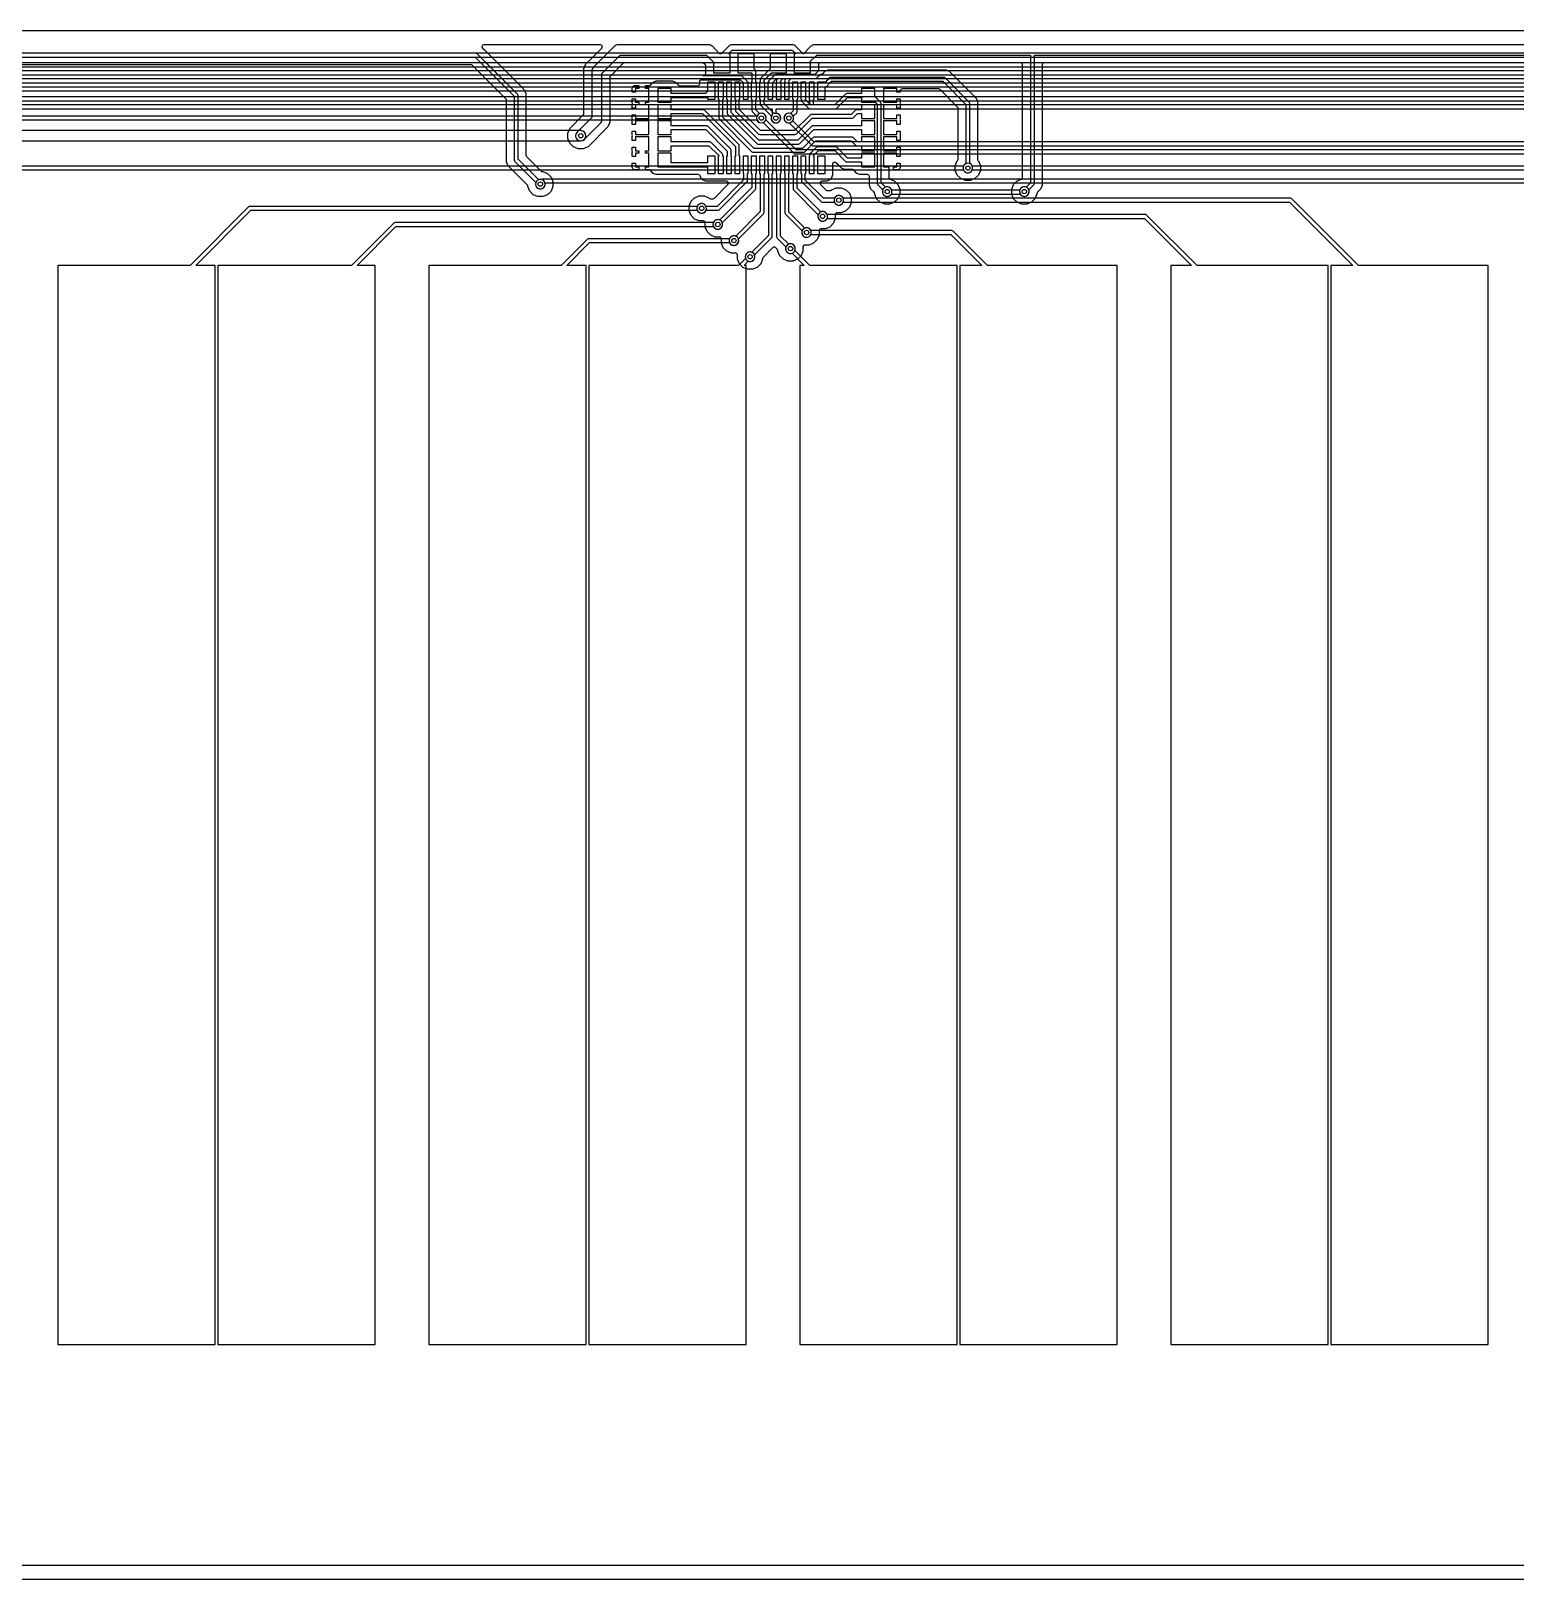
# Model space of a CAD drawing. Header units: millimetres. Extents: x -3 to 466, y -18 to 104.
# Drawn here: x 231.7 to 348.5, y -17.8 to 104.1 of the extents above; entities that cross this region are included whole.
import ezdxf

# ---------------------------------------------------------------- set-up
doc = ezdxf.new("R2010")
doc.units = ezdxf.units.MM

msp = doc.modelspace()

# ---------------------------------------------------------------- linework, layer by layer
at = {"layer": '16_copper'}
for points in [[(383.35, 101.63), (311.43, 101.63, 0.414214), (311.28, 101.47), (311.28, 91.97), (311.16, 91.69), (310.91, 91.44, 0.162744), (310.87, 91.36), (310.87, 91.35, 0.08439), (310.87, 91.29), (310.72, 90.93), (310.44, 90.65), (310.08, 90.5), (309.68, 90.5), (309.32, 90.65), (309.04, 90.93), (308.89, 91.29), (308.89, 91.68), (309.04, 92.05), (309.32, 92.33), (309.66, 92.47, 0.303346), (309.75, 92.61), (309.75, 101.47, 0.414214), (309.6, 101.63), (293.85, 101.63, 0.018746), (293.84, 101.62), (293.83, 101.62, 0.42415), (293.67, 101.45), (293.67, 100.99), (293.38, 100.7), (290.32, 100.7, 0.198912), (290.21, 100.65), (289.78, 100.22, 0.178825), (289.73, 100.12), (289.69, 100.12), (289.69, 98.77), (290.09, 98.77), (290.09, 100.09), (290.39, 100.39), (290.46, 100.39, 0.281629), (290.38, 100.25), (290.38, 100.12), (290.34, 100.12), (290.34, 98.77), (290.74, 98.77), (290.74, 100.12), (290.69, 100.12), (290.69, 100.19), (290.89, 100.39), (291.1, 100.39, 0.24669), (291.03, 100.27), (291.03, 100.12), (290.99, 100.12), (290.99, 98.77), (291.38, 98.77), (291.38, 100.12), (291.34, 100.12), (291.34, 100.2), (291.53, 100.39), (293.45, 100.39, 0.198912), (293.55, 100.44), (293.85, 100.73, 0.288636), (294.01, 100.77), (294.21, 100.98), (294.43, 101.07), (303.74, 101.07), (303.96, 100.98), (306.08, 98.86), (306.2, 98.58), (306.2, 94.04, 0.162713), (306.23, 93.95), (306.23, 93.95, 0.084383), (306.27, 93.9), (306.42, 93.54), (306.42, 93.15), (306.27, 92.79), (305.99, 92.51), (305.63, 92.36), (305.24, 92.36), (304.88, 92.51), (304.6, 92.79), (304.45, 93.15), (304.45, 93.54), (304.6, 93.9, 0.27235), (304.67, 94.04), (304.67, 98.05, 0.198912), (304.63, 98.15), (303.26, 99.52, 0.198912), (303.15, 99.57), (300.26, 99.57, 0.414214), (300.1, 99.42), (300.1, 99.32), (299.85, 99.32), (299.85, 99.6), (298.8, 99.6), (298.8, 98.52), (299.85, 98.52), (299.85, 98.8), (300.1, 98.8), (300.1, 98.49, 0.039275), (300.1, 98.46), (300.1, 98.46, 0.14864), (300.1, 98.36), (300.1, 98.05), (299.85, 98.05), (299.85, 98.33), (298.8, 98.33), (298.8, 97.25), (299.85, 97.25), (299.85, 97.53), (300.1, 97.53), (300.1, 97.22, 0.039275), (300.1, 97.19), (300.1, 97.19, 0.14864), (300.1, 97.09), (300.1, 96.78), (299.85, 96.78), (299.85, 97.06), (298.8, 97.06), (298.8, 95.98), (299.85, 95.98), (299.85, 96.26), (300.1, 96.26), (300.1, 95.95, 0.039249), (300.1, 95.92), (300.1, 95.92, 0.14864), (300.1, 95.82), (300.1, 95.51), (299.85, 95.51), (299.85, 95.79), (298.8, 95.79), (298.8, 94.71), (299.85, 94.71), (299.85, 94.99), (300.1, 94.99), (300.1, 94.68, 0.039275), (300.1, 94.65), (300.1, 94.65, 0.14864), (300.1, 94.55), (300.1, 94.24), (299.85, 94.24), (299.85, 94.52), (298.8, 94.52), (298.8, 93.44), (299.21, 93.44), (299.21, 92.61, 0.303346), (299.31, 92.47), (299.64, 92.33), (299.92, 92.05), (300.07, 91.68), (300.07, 91.29), (299.92, 90.93), (299.64, 90.65), (299.28, 90.5), (298.89, 90.5), (298.53, 90.65), (298.25, 90.93), (298.1, 91.29, 0.285902), (298.04, 91.46), (297.8, 91.69), (297.69, 91.97), (297.69, 92.68, 0.414214), (297.54, 92.83), (296.93, 92.83), (296.7, 92.92), (296.53, 93.09, 0.360179), (296.38, 93.22), (295.76, 93.22), (295.48, 93.33), (295.24, 93.57), (295.05, 93.76, 0.668179), (294.79, 93.65), (294.79, 92.8), (294.7, 92.57), (294.53, 92.4), (294.31, 92.31), (293.95, 92.31, 0.668179), (293.84, 92.05), (294.28, 91.61, 0.198912), (294.38, 91.57), (294.58, 91.57, 0.162713), (294.67, 91.6), (294.67, 91.6, 0.084383), (294.72, 91.64), (295.08, 91.79), (295.47, 91.79), (295.83, 91.64), (296.11, 91.36), (296.26, 91), (296.26, 90.61), (296.11, 90.25), (295.83, 89.97), (295.47, 89.82), (295.15, 89.82, 0.414214), (294.99, 89.66), (294.99, 89.34), (294.84, 88.98), (294.56, 88.7), (294.2, 88.55), (293.88, 88.55, 0.414214), (293.72, 88.39), (293.72, 88.07), (293.57, 87.71), (293.29, 87.43), (292.93, 87.28), (292.61, 87.28, 0.414214), (292.45, 87.12), (292.45, 86.8), (292.3, 86.44), (292.02, 86.16), (291.66, 86.01), (291.27, 86.01), (290.91, 86.16), (290.63, 86.44), (290.48, 86.8, 0.272351), (290.43, 86.95), (290.3, 87.08, 0.414214), (290.09, 87.08), (289.32, 86.31, 0.162744), (289.28, 86.23), (289.28, 86.22, 0.08439), (289.28, 86.16), (289.13, 85.8), (288.85, 85.52), (288.49, 85.37), (288.09, 85.37), (287.73, 85.52), (287.45, 85.8), (287.3, 86.16), (287.3, 86.49, 0.414214), (287.15, 86.64), (286.82, 86.64), (286.46, 86.79), (286.18, 87.07), (286.03, 87.43), (286.03, 87.76, 0.414214), (285.88, 87.91), (285.55, 87.91), (285.19, 88.06), (284.91, 88.34), (284.76, 88.7), (284.76, 89.03, 0.414214), (284.61, 89.18), (284.28, 89.18), (283.92, 89.33), (283.64, 89.61), (283.49, 89.97), (283.49, 90.37), (283.64, 90.73), (283.92, 91.01), (284.28, 91.16), (284.68, 91.16), (285.04, 91.01, 0.27235), (285.18, 90.93), (285.37, 90.93, 0.198912), (285.48, 90.98), (286.55, 92.05, 0.668179), (286.44, 92.31), (284.81, 92.31), (284.59, 92.4), (284.42, 92.57), (284.35, 92.74, 0.303346), (284.21, 92.83), (282.23, 92.83, 0.041657), (282.2, 92.83), (280.9, 92.83), (280.67, 92.92), (280.5, 93.1, 0.296243), (280.36, 93.19), (280.06, 93.19), (280.06, 93.44), (280.32, 93.44), (280.32, 94.52), (280.06, 94.52), (280.06, 94.71), (280.32, 94.71), (280.32, 95.79), (279.27, 95.79), (279.27, 95.51), (279.02, 95.51), (279.02, 95.82, 0.039275), (279.02, 95.85), (279.02, 95.85, 0.14864), (279.02, 95.95), (279.02, 96.26), (279.27, 96.26), (279.27, 95.98), (280.32, 95.98), (280.32, 97.06), (279.27, 97.06), (279.27, 96.78), (279.02, 96.78), (279.02, 97.09, 0.039275), (279.02, 97.12), (279.02, 97.12, 0.14864), (279.02, 97.22), (279.02, 97.53), (279.27, 97.53), (279.27, 97.25), (280.32, 97.25), (280.32, 98.33), (280.06, 98.33), (280.06, 98.52), (280.32, 98.52), (280.32, 99.6), (280.06, 99.6), (280.06, 99.85), (280.36, 99.85), (280.37, 99.85, 0.258293), (280.5, 99.94), (280.67, 100.12), (280.9, 100.21), (282.19, 100.21), (282.42, 100.12), (282.59, 99.95, 0.360173), (282.74, 99.82), (284.17, 99.82, 0.414214), (284.33, 99.97), (284.33, 100.24), (284.35, 100.3), (287.52, 100.3), (287.74, 100.09), (287.74, 98.77), (288.13, 98.77), (288.13, 100.12), (288.09, 100.12, 0.166578), (288.04, 100.21), (287.69, 100.56, 0.198912), (287.58, 100.61), (284.56, 100.61), (284.59, 100.64), (284.72, 100.69, 0.303351), (284.81, 100.83), (284.81, 101.36, 0.198916), (284.77, 101.47), (284.65, 101.58, 0.198909), (284.54, 101.63), (278.39, 101.63, 0.198912), (278.28, 101.58), (277.29, 100.59, 0.198912), (277.24, 100.48), (277.24, 96.95), (277.09, 96.58), (275.53, 95.02), (275.16, 94.87), (274.75, 94.87), (274.38, 95.02), (274.09, 95.31), (273.94, 95.68), (273.94, 96.09), (274.09, 96.46), (275.16, 97.53, 0.198912), (275.21, 97.64), (275.21, 101.17), (275.36, 101.54), (275.67, 101.85), (276.61, 102.79, 0.668179), (276.5, 103.05), (267.33, 103.05, 0.668184), (267.22, 102.79), (267.37, 102.65), (270.29, 99.73), (270.29, 99.73), (270.52, 99.49), (270.64, 99.21), (270.64, 94.36, 0.198912), (270.68, 94.25), (271.83, 93.11, 0.162744), (271.91, 93.06), (271.92, 93.06, 0.08439), (271.98, 93.06), (272.34, 92.91), (272.62, 92.63), (272.77, 92.27), (272.77, 91.88), (272.62, 91.52), (272.34, 91.24), (271.98, 91.09), (271.58, 91.09), (271.22, 91.24), (270.94, 91.52), (270.79, 91.88, 0.272351), (270.75, 92.03), (269.46, 93.31), (269.46, 93.31), (269.23, 93.55), (269.11, 93.83), (269.11, 98.68, 0.198912), (269.07, 98.79), (266.43, 101.43, 0.198912), (266.32, 101.47), (160.32, 101.47, 0.668179)], [(422.91, 103.05), (293.37, 103.05, 0.198912), (293.08, 102.93), (292.5, 102.35), (292.46, 102.35), (291.84, 102.98, 0.198912), (291.69, 103.04), (286.79, 103.04, 0.198912), (286.65, 102.98), (286.02, 102.35), (285.89, 102.35), (285.32, 102.93, 0.198912), (285.03, 103.05), (277.9, 103.05, 0.198912), (277.61, 102.93), (275.94, 101.25, 0.198912), (275.82, 100.97), (275.82, 97.32), (274.67, 96.17, 1), (275.24, 95.6), (276.51, 96.87, 0.198912), (276.63, 97.16), (276.63, 100.8), (278.07, 102.23), (284.86, 102.23), (285.42, 101.68), (285.42, 100.85), (286.72, 100.85), (286.72, 102.35), (286.6, 102.35), (286.88, 102.63), (291.61, 102.63), (291.89, 102.35), (291.76, 102.35), (291.76, 100.85), (293.06, 100.85), (293.06, 101.76), (293.54, 102.23), (310.36, 102.23), (310.36, 92.19), (310.02, 91.84, 0.957233), (309.71, 91.15), (309.76, 91.13, 0.637025), (310.23, 91.63), (310.62, 92.02, 0.198912), (310.67, 92.12), (310.67, 102.23), (412.6, 102.23)], [(144.84, 102.08), (266.64, 102.08), (269.72, 99), (269.72, 93.98, 0.198912), (269.77, 93.87), (271.43, 92.21, 0.957233), (272.12, 91.91), (272.14, 91.95, 0.637025), (271.64, 92.43), (270.03, 94.04), (270.03, 99.06, 0.198912), (269.98, 99.17), (266.81, 102.34, 0.198912), (266.7, 102.39), (144.78, 102.39, 0.198912)], [(6.35, -16.69), (457.2, -16.69, 0.010907)]]:
    msp.add_lwpolyline(points, format="xyb", dxfattribs=at)
for points in [[(288.79, 98.77), (288.79, 100.12), (288.74, 100.12), (288.74, 100.98, 0.198912), (288.69, 101.09), (288.62, 101.17), (288.62, 102.35), (287.32, 102.35), (287.32, 100.85), (288.43, 100.85), (288.43, 100.12), (288.38, 100.12), (288.38, 98.77), (288.43, 98.77), (288.43, 97.88, 0.198912), (288.48, 97.77), (288.83, 97.42, 0.957233), (289.52, 97.11), (289.54, 97.16, 0.637025), (289.04, 97.63), (288.74, 97.94), (288.74, 98.77)], [(290.4, 96.91, 1), (290.25, 97.65), (290.2, 97.64), (290.18, 97.63), (289.39, 98.43), (289.39, 98.77), (289.44, 98.77), (289.44, 100.12), (289.39, 100.12), (289.39, 100.26), (289.98, 100.85), (291.17, 100.85), (291.17, 102.35), (289.87, 102.35), (289.87, 101.17), (289.13, 100.43, 0.198912), (289.08, 100.32), (289.08, 100.12), (289.04, 100.12), (289.04, 98.77), (289.08, 98.77), (289.08, 98.37, 0.198912), (289.13, 98.26), (289.97, 97.42), (289.96, 97.4), (289.95, 97.36), (289.94, 97.31), (289.94, 97.26), (289.95, 97.21), (289.96, 97.16), (289.98, 97.11), (290.01, 97.07), (290.04, 97.03), (290.07, 97), (290.11, 96.97), (290.15, 96.94), (290.2, 96.92), (290.25, 96.91), (290.3, 96.9), (290.35, 96.9)], [(282.07, 98.91), (284.85, 98.91, 0.14925), (284.94, 98.93), (284.94, 98.77), (285.54, 98.77), (285.54, 100.12), (284.94, 100.12), (284.94, 99.36), (284.79, 99.21), (282.07, 99.21), (282.07, 99.6), (281.02, 99.6), (281.02, 98.52), (282.07, 98.52)], [(286.14, 98.77), (286.19, 98.77), (286.19, 100.12), (285.79, 100.12), (285.79, 98.77), (285.83, 98.77), (285.83, 97.3, 0.198912), (285.88, 97.19), (288.44, 94.63, 0.198912), (288.54, 94.59), (292.48, 94.59, 0.198912), (292.59, 94.63), (293.43, 95.48), (296.24, 95.48), (296.58, 95.14, 0.198912), (296.69, 95.1), (297.05, 95.1), (297.05, 94.71), (298.1, 94.71), (298.1, 95.79), (297.05, 95.79), (297.05, 95.4), (296.75, 95.4), (296.41, 95.74, 0.198912), (296.31, 95.78), (293.37, 95.78, 0.198912), (293.26, 95.74), (292.42, 94.89), (288.61, 94.89), (286.14, 97.36)], [(292.11, 95.23, 0.189183), (292.21, 95.27), (293.31, 96.37), (297.05, 96.37), (297.05, 95.98), (298.1, 95.98), (298.1, 97.06), (297.05, 97.06), (297.05, 96.67), (293.24, 96.67, 0.198912), (293.14, 96.63), (292.04, 95.53), (288.99, 95.53), (286.79, 97.73), (286.79, 98.77), (286.84, 98.77), (286.84, 100.12), (286.44, 100.12), (286.44, 98.77), (286.48, 98.77), (286.48, 97.67, 0.198912), (286.53, 97.56), (288.82, 95.27, 0.198912), (288.93, 95.22), (292.1, 95.22)], [(291.85, 95.99, 0.189183), (291.95, 96.03), (293.18, 97.26), (296.31, 97.26, 0.198912), (296.41, 97.3), (296.75, 97.64), (297.05, 97.64), (297.05, 97.25), (298.1, 97.25), (298.1, 98.33), (297.05, 98.33), (297.05, 97.94), (296.69, 97.94, 0.198912), (296.58, 97.9), (296.24, 97.56), (293.12, 97.56, 0.198912), (293.01, 97.52), (291.78, 96.29), (289.11, 96.29), (287.44, 97.96), (287.44, 98.77), (287.49, 98.77), (287.49, 100.12), (287.09, 100.12), (287.09, 98.77), (287.13, 98.77), (287.13, 97.9, 0.198912), (287.18, 97.79), (288.94, 96.03, 0.198912), (289.05, 95.99), (291.85, 95.99)], [(292.04, 98.77), (292.04, 100.12), (291.63, 100.12), (291.63, 98.77), (291.68, 98.77), (291.68, 97.84), (291.48, 97.63, 0.957233), (291.17, 96.94), (291.22, 96.92, 0.637025), (291.69, 97.42), (291.94, 97.67, 0.192804), (291.99, 97.78), (291.99, 98.77)], [(295.03, 98.02, 0.189183), (295.13, 98.06), (295.97, 98.91), (297.05, 98.91), (297.05, 98.52), (298.1, 98.52), (298.1, 98.56), (298.3, 98.36), (298.3, 92.12, 0.198912), (298.34, 92.02), (298.73, 91.63, 0.957233), (299.42, 91.32), (299.44, 91.37, 0.637025), (298.95, 91.84), (298.6, 92.19), (298.6, 98.43, 0.198912), (298.56, 98.53), (298.1, 98.99), (298.1, 99.6), (297.05, 99.6), (297.05, 99.21), (295.91, 99.21, 0.198912), (295.8, 99.17), (294.96, 98.32), (293.29, 98.32), (293.29, 98.77), (293.34, 98.77), (293.34, 100.12), (292.94, 100.12), (292.94, 98.77), (292.98, 98.77), (292.98, 98.39), (292.64, 98.74), (292.64, 98.77), (292.69, 98.77), (292.69, 100.12), (292.29, 100.12), (292.29, 98.77), (292.33, 98.77), (292.33, 98.68, 0.198912), (292.38, 98.57), (292.88, 98.06, 0.198912), (292.99, 98.02), (295.02, 98.02)], [(305.51, 92.97, 0.733182), (305.59, 93.69), (305.59, 98.43, 0.198912), (305.54, 98.53), (303.64, 100.44, 0.198912), (303.53, 100.48), (294.64, 100.48, 0.198912), (294.53, 100.44), (294.19, 100.09), (294.19, 100.12), (293.59, 100.12), (293.59, 98.77), (294.19, 98.77), (294.19, 99.66), (294.7, 100.18), (303.47, 100.18), (305.28, 98.36), (305.28, 93.69), (305.27, 93.68), (305.22, 93.66), (305.19, 93.63), (305.15, 93.59), (305.12, 93.56), (305.1, 93.51), (305.08, 93.47), (305.06, 93.42), (305.06, 93.37), (305.06, 93.32), (305.06, 93.27), (305.08, 93.22), (305.1, 93.18), (305.12, 93.13), (305.15, 93.1), (305.19, 93.06), (305.22, 93.03), (305.27, 93.01), (305.31, 92.99), (305.36, 92.97), (305.41, 92.97), (305.46, 92.97)], [(279.02, 98.05), (279.02, 98.36, 0.039249), (279.02, 98.39), (279.02, 98.39, 0.14864), (279.02, 98.49), (279.02, 98.8), (279.27, 98.8), (279.27, 98.52), (279.53, 98.52), (279.53, 98.33), (279.27, 98.33), (279.27, 98.05)], [(287.49, 94.27), (287.44, 94.27), (287.44, 95.11, 0.198912), (287.39, 95.22), (284.71, 97.9, 0.198912), (284.61, 97.94), (282.07, 97.94), (282.07, 98.33), (281.02, 98.33), (281.02, 97.25), (282.07, 97.25), (282.07, 97.64), (284.54, 97.64), (287.13, 95.05), (287.13, 94.27), (287.09, 94.27), (287.09, 92.92), (287.49, 92.92)], [(286.84, 94.27), (286.79, 94.27), (286.79, 94.75, 0.198912), (286.74, 94.85), (284.97, 96.63, 0.198912), (284.86, 96.67), (282.07, 96.67), (282.07, 97.06), (281.02, 97.06), (281.02, 95.98), (282.07, 95.98), (282.07, 96.37), (284.8, 96.37), (286.48, 94.68), (286.48, 94.27), (286.44, 94.27), (286.44, 92.92), (286.84, 92.92)], [(286.19, 94.27), (286.14, 94.27), (286.14, 94.38, 0.198912), (286.09, 94.49), (285.22, 95.36, 0.198912), (285.12, 95.4), (282.07, 95.4), (282.07, 95.79), (281.02, 95.79), (281.02, 94.71), (282.07, 94.71), (282.07, 95.1), (285.05, 95.1), (285.83, 94.32), (285.83, 94.27), (285.79, 94.27), (285.79, 92.92), (286.19, 92.92)], [(279.02, 94.24), (279.02, 94.55, 0.039275), (279.02, 94.58), (279.02, 94.58, 0.14864), (279.02, 94.68), (279.02, 94.99), (279.27, 94.99), (279.27, 94.71), (279.53, 94.71), (279.53, 94.52), (279.27, 94.52), (279.27, 94.24)], [(284.55, 89.8, 0.244665), (284.83, 90.02), (285.75, 90.02, 0.198912), (285.86, 90.06), (288.04, 92.25, 0.198912), (288.09, 92.36), (288.09, 92.92), (288.13, 92.92), (288.13, 94.27), (287.74, 94.27), (287.74, 92.92), (287.78, 92.92), (287.78, 92.42), (285.69, 90.32), (284.83, 90.32), (284.82, 90.34), (284.8, 90.38), (284.76, 90.42), (284.73, 90.45), (284.69, 90.49), (284.65, 90.51), (284.6, 90.53), (284.55, 90.54), (284.5, 90.55), (284.46, 90.55), (284.41, 90.54), (284.36, 90.53), (284.31, 90.51), (284.27, 90.49), (284.23, 90.45), (284.2, 90.42), (284.16, 90.38), (284.14, 90.34), (284.12, 90.29), (284.11, 90.24), (284.1, 90.19), (284.1, 90.15), (284.11, 90.1), (284.12, 90.05), (284.14, 90), (284.16, 89.96), (284.2, 89.92), (284.23, 89.89), (284.27, 89.85), (284.31, 89.83), (284.36, 89.81), (284.41, 89.8), (284.46, 89.79), (284.5, 89.79)], [(285.82, 88.53, 0.46627), (286.1, 89.04), (288.69, 91.63, 0.198912), (288.74, 91.73), (288.74, 92.92), (288.79, 92.92), (288.79, 94.27), (288.38, 94.27), (288.38, 92.92), (288.43, 92.92), (288.43, 91.8), (285.89, 89.25), (285.87, 89.26), (285.82, 89.27), (285.77, 89.28), (285.73, 89.28), (285.68, 89.27), (285.63, 89.26), (285.58, 89.24), (285.54, 89.22), (285.5, 89.18), (285.47, 89.15), (285.43, 89.11), (285.41, 89.07), (285.39, 89.02), (285.38, 88.97), (285.37, 88.92), (285.37, 88.88), (285.38, 88.83), (285.39, 88.78), (285.41, 88.73), (285.43, 88.69), (285.47, 88.65), (285.5, 88.62), (285.54, 88.58), (285.58, 88.56), (285.63, 88.54), (285.68, 88.53), (285.73, 88.52), (285.77, 88.52)], [(287.09, 87.26, 0.46627), (287.37, 87.77), (289.34, 89.74, 0.198912), (289.39, 89.84), (289.39, 92.92), (289.44, 92.92), (289.44, 94.27), (289.04, 94.27), (289.04, 92.92), (289.08, 92.92), (289.08, 89.91), (287.16, 87.98), (287.14, 87.99), (287.09, 88), (287.04, 88.01), (287, 88.01), (286.95, 88), (286.9, 87.99), (286.85, 87.97), (286.81, 87.95), (286.77, 87.91), (286.74, 87.88), (286.7, 87.84), (286.68, 87.8), (286.66, 87.75), (286.65, 87.7), (286.64, 87.65), (286.64, 87.61), (286.65, 87.56), (286.66, 87.51), (286.68, 87.46), (286.7, 87.42), (286.74, 87.38), (286.77, 87.35), (286.81, 87.31), (286.85, 87.29), (286.9, 87.27), (286.95, 87.26), (287, 87.25), (287.04, 87.25)], [(288.36, 85.99, 0.46627), (288.64, 86.5), (289.99, 87.85, 0.198912), (290.04, 87.95), (290.04, 92.92), (290.09, 92.92), (290.09, 94.27), (289.69, 94.27), (289.69, 92.92), (289.73, 92.92), (289.73, 88.02), (288.43, 86.71), (288.41, 86.72), (288.36, 86.73), (288.31, 86.74), (288.27, 86.74), (288.22, 86.73), (288.17, 86.72), (288.12, 86.7), (288.08, 86.68), (288.04, 86.64), (288.01, 86.61), (287.97, 86.57), (287.95, 86.53), (287.93, 86.48), (287.92, 86.43), (287.91, 86.38), (287.91, 86.34), (287.92, 86.29), (287.93, 86.24), (287.95, 86.19), (287.97, 86.15), (288.01, 86.11), (288.04, 86.08), (288.08, 86.04), (288.12, 86.02), (288.17, 86), (288.22, 85.99), (288.27, 85.98), (288.31, 85.98)], [(291.54, 86.62, 1), (291.39, 87.37), (291.34, 87.35), (291.33, 87.35), (290.69, 87.99), (290.69, 92.92), (290.74, 92.92), (290.74, 94.27), (290.34, 94.27), (290.34, 92.92), (290.38, 92.92), (290.38, 87.92, 0.198912), (290.43, 87.82), (291.11, 87.13), (291.11, 87.12), (291.09, 87.07), (291.09, 87.02), (291.09, 86.97), (291.09, 86.92), (291.11, 86.87), (291.13, 86.83), (291.15, 86.78), (291.18, 86.75), (291.22, 86.71), (291.25, 86.68), (291.3, 86.66), (291.34, 86.64), (291.39, 86.62), (291.44, 86.62), (291.49, 86.62)], [(292.81, 87.89, 1), (292.66, 88.64), (292.61, 88.62), (292.6, 88.62), (291.34, 89.88), (291.34, 92.92), (291.38, 92.92), (291.38, 94.27), (290.99, 94.27), (290.99, 92.92), (291.03, 92.92), (291.03, 89.81, 0.198912), (291.08, 89.71), (292.38, 88.4), (292.38, 88.39), (292.36, 88.34), (292.36, 88.29), (292.36, 88.24), (292.36, 88.19), (292.38, 88.14), (292.4, 88.1), (292.42, 88.05), (292.45, 88.02), (292.49, 87.98), (292.52, 87.95), (292.57, 87.92), (292.61, 87.91), (292.66, 87.89), (292.71, 87.89), (292.76, 87.89)], [(294.08, 89.16, 1), (293.93, 89.91), (293.88, 89.89), (293.87, 89.89), (291.99, 91.77), (291.99, 92.92), (292.04, 92.92), (292.04, 94.27), (291.63, 94.27), (291.63, 92.92), (291.68, 92.92), (291.68, 91.7, 0.198912), (291.73, 91.6), (293.65, 89.67), (293.65, 89.66), (293.63, 89.61), (293.63, 89.56), (293.63, 89.51), (293.63, 89.46), (293.65, 89.41), (293.67, 89.37), (293.69, 89.32), (293.72, 89.29), (293.76, 89.25), (293.79, 89.22), (293.84, 89.2), (293.88, 89.18), (293.93, 89.16), (293.98, 89.16), (294.03, 89.16)], [(295.35, 90.43, 1), (295.2, 91.18), (295.15, 91.16, 0.210244), (294.93, 90.96), (294.07, 90.96), (292.64, 92.39), (292.64, 92.92), (292.69, 92.92), (292.69, 94.27), (292.29, 94.27), (292.29, 92.92), (292.33, 92.92), (292.33, 92.33, 0.198912), (292.38, 92.22), (293.9, 90.7, 0.198912), (294, 90.65), (294.93, 90.65), (294.94, 90.64), (294.96, 90.59), (294.99, 90.56), (295.03, 90.52), (295.06, 90.49), (295.11, 90.47), (295.15, 90.45), (295.2, 90.43), (295.25, 90.43), (295.3, 90.43)], [(293.34, 94.27), (293.29, 94.27), (293.29, 94.32), (293.69, 94.72), (294.96, 94.72), (295.8, 93.87, 0.198912), (295.91, 93.83), (297.05, 93.83), (297.05, 93.44), (298.1, 93.44), (298.1, 94.52), (297.05, 94.52), (297.05, 94.13), (295.97, 94.13), (295.13, 94.98, 0.198912), (295.02, 95.02), (293.62, 95.02, 0.198912), (293.52, 94.98), (293.03, 94.49, 0.198912), (292.98, 94.38), (292.98, 94.27), (292.94, 94.27), (292.94, 92.92), (293.34, 92.92)]]:
    msp.add_lwpolyline(points, format="xyb", close=True, dxfattribs=at)
for points in [[(279.02, 99.32), (279.02, 99.63), (279.03, 99.7), (279.07, 99.76), (279.11, 99.8), (279.17, 99.84), (279.24, 99.85), (279.53, 99.85), (279.53, 99.6), (279.27, 99.6), (279.27, 99.32)], [(285.54, 94.27), (284.94, 94.27), (284.94, 93.75), (282.07, 93.75), (282.07, 94.52), (281.02, 94.52), (281.02, 93.44), (282.07, 93.44), (282.07, 93.44), (284.94, 93.44), (284.94, 92.92), (285.54, 92.92)], [(294.19, 94.27), (293.59, 94.27), (293.59, 92.92), (294.19, 92.92)], [(279.24, 93.19), (279.17, 93.2), (279.11, 93.24), (279.07, 93.28), (279.03, 93.34), (279.02, 93.41), (279.02, 93.72), (279.27, 93.72), (279.27, 93.44), (279.53, 93.44), (279.53, 93.19)], [(299.59, 93.19), (299.59, 93.44), (299.85, 93.44), (299.85, 93.72), (300.1, 93.72), (300.1, 93.41), (300.09, 93.34), (300.05, 93.28), (300.01, 93.24), (299.95, 93.2), (299.88, 93.19)]]:
    msp.add_lwpolyline(points, close=True, dxfattribs=at)
at = {"layer": '1_copper'}
for points in [[(129.83, 98.08, 0.198912), (129.54, 98.2), (99.06, 98.2, 0.198912), (98.77, 98.08), (97.62, 96.93), (91.61, 96.93), (85.89, 102.65, 1), (85.31, 102.07), (91.15, 96.23, 0.198912), (91.44, 96.11), (97.79, 96.11, 0.198912), (98.08, 96.23), (99.23, 97.38), (129.37, 97.38), (131.16, 95.6, 0.198912), (131.44, 95.48), (274.96, 95.48, 1), (274.96, 96.29), (131.61, 96.29)], [(132.46, 98.32, 0.189183), (132.35, 98.28), (132.22, 98.14, 0.957233), (131.91, 97.45), (131.96, 97.43, 0.637025), (132.43, 97.93), (132.52, 98.02), (290.04, 98.02), (290.04, 97.54, 0.94637), (290.57, 97), (290.61, 97.03, 0.621277), (290.35, 97.66), (290.35, 98.02), (392.62, 98.02), (392.97, 97.67, 0.957233), (393.66, 97.37), (393.68, 97.41, 0.637025), (393.18, 97.89), (392.79, 98.28, 0.198912), (392.68, 98.32), (132.46, 98.32)], [(291.65, 97.06, 0.950866), (291.05, 97.53), (291.02, 97.49, 0.630746), (291.37, 96.91), (293.14, 95.14, 0.198912), (293.24, 95.1), (407.96, 95.1, 0.957229), (408.66, 95.37), (408.64, 95.42, 0.637026), (407.96, 95.4), (293.31, 95.4)], [(299.16, 91.12, 0.206973), (299.41, 91.29), (309.56, 91.29, 0.95124), (310.22, 91.66), (310.2, 91.7, 0.638471), (309.52, 91.59), (299.45, 91.59), (299.44, 91.61), (299.42, 91.66), (299.4, 91.7), (299.37, 91.74), (299.33, 91.77), (299.3, 91.8), (299.25, 91.83), (299.21, 91.85), (299.16, 91.86), (299.11, 91.87), (299.06, 91.87), (299.01, 91.86), (298.96, 91.85), (298.92, 91.83), (298.87, 91.8), (298.84, 91.77), (298.8, 91.74), (298.77, 91.7), (298.75, 91.66), (298.73, 91.61), (298.71, 91.56), (298.71, 91.51), (298.71, 91.46), (298.71, 91.41), (298.73, 91.37), (298.75, 91.32), (298.77, 91.28), (298.8, 91.24), (298.84, 91.2), (298.87, 91.17), (298.92, 91.15), (298.96, 91.13), (299.01, 91.12), (299.06, 91.11), (299.11, 91.11)], [(246.18, 85.68), (244.65, 85.68), (248.98, 90.02), (284.13, 90.02, 0.957229), (284.84, 90.29), (284.82, 90.34, 0.637026), (284.13, 90.32), (248.92, 90.32, 0.198912), (248.81, 90.28), (244.21, 85.68), (233.78, 85.68), (233.78, 0.68), (246.18, 0.68)], [(346.41, 85.68), (336.18, 85.68), (330.94, 90.91, 0.198912), (330.84, 90.96), (295.62, 90.96, 0.957229), (294.92, 90.68), (294.94, 90.64, 0.637026), (295.62, 90.65), (330.77, 90.65), (335.74, 85.68), (334.01, 85.68), (334.01, 0.68), (346.41, 0.68)], [(258.78, 85.68), (257.35, 85.68), (260.41, 88.75), (285.4, 88.75, 0.957229), (286.11, 89.02), (286.09, 89.07, 0.637026), (285.4, 89.05), (260.35, 89.05, 0.198912), (260.24, 89.01), (256.91, 85.68), (246.38, 85.68), (246.38, 0.68), (258.78, 0.68)], [(333.81, 85.68), (323.48, 85.68), (319.51, 89.64, 0.198912), (319.41, 89.69), (294.35, 89.69, 0.957229), (293.65, 89.41), (293.67, 89.37, 0.637026), (294.35, 89.38), (319.34, 89.38), (323.04, 85.68), (321.41, 85.68), (321.41, 0.68), (333.81, 0.68)], [(275.39, 85.68), (273.86, 85.68), (275.65, 87.48), (286.67, 87.48, 0.957229), (287.38, 87.75), (287.36, 87.8, 0.637026), (286.67, 87.78), (275.59, 87.78, 0.198912), (275.48, 87.74), (273.42, 85.68), (262.99, 85.68), (262.99, 0.68), (275.39, 0.68)], [(317.2, 85.68), (306.97, 85.68), (304.27, 88.37, 0.198912), (304.17, 88.42), (293.08, 88.42, 0.957229), (292.38, 88.14), (292.4, 88.1, 0.637026), (293.08, 88.11), (304.1, 88.11), (306.53, 85.68), (304.8, 85.68), (304.8, 0.68), (317.2, 0.68)], [(287.99, 85.68), (287.83, 85.68), (288.15, 86.01, 0.957233), (288.46, 86.7), (288.41, 86.72, 0.637025), (287.94, 86.22), (287.39, 85.68), (275.59, 85.68), (275.59, 0.68), (287.99, 0.68)], [(304.6, 85.68), (293, 85.68), (291.82, 86.86, 0.957233), (291.13, 87.16), (291.11, 87.12, 0.637025), (291.6, 86.64), (292.56, 85.68), (292.2, 85.68), (292.2, 0.68), (304.6, 0.68)]]:
    msp.add_lwpolyline(points, format="xyb", close=True, dxfattribs=at)
for points in [[(126.67, 101.32), (432.75, 101.32)], [(432.82, 101.63), (126.74, 101.63)], [(128.45, 102.08), (434.53, 102.08)], [(122.86, 100.05), (428.94, 100.05)], [(429.01, 100.36), (122.93, 100.36)], [(124.77, 100.69), (430.85, 100.69)], [(430.91, 100.99), (124.83, 100.99)], [(425.32, 98.96), (118.43, 98.96)], [(120.96, 99.42), (427.04, 99.42)], [(427.1, 99.72), (121.02, 99.72)], [(118.36, 98.65), (425.26, 98.65)]]:
    msp.add_lwpolyline(points, dxfattribs=at)
for points in [[(434.59, 102.39), (128.65, 102.39, 0.940866)], [(407.67, 94.77), (291.91, 94.77), (289.53, 97.14, 0.978293), (288.83, 97.43), (133.61, 97.43, 0.94637)], [(133.73, 97.13), (288.83, 97.13, 0.401417), (289.32, 96.93), (291.74, 94.51, 0.198912), (291.85, 94.46), (407.61, 94.46)], [(174.34, 93.19), (305.09, 93.19, 0.652422), (305.78, 93.19), (406.69, 93.19, 0.957229), (407.39, 93.47), (407.37, 93.51, 0.637026), (406.69, 93.5), (305.78, 93.5, 0.652422), (305.09, 93.5), (174.34, 93.5, 0.652422)], [(409.13, 92.48), (272.03, 92.48, 0.228861), (271.9, 92.43), (271.85, 92.45), (271.8, 92.45), (271.76, 92.45), (271.71, 92.45), (271.66, 92.43), (271.61, 92.41), (271.57, 92.39), (271.53, 92.36), (271.5, 92.32), (271.46, 92.29), (271.44, 92.24), (271.42, 92.2), (271.41, 92.15), (271.4, 92.1), (271.4, 92.05), (271.41, 92), (271.42, 91.95), (271.44, 91.91), (271.46, 91.86), (271.5, 91.83), (271.53, 91.79), (271.57, 91.76), (271.61, 91.73), (271.66, 91.72), (271.71, 91.7), (271.76, 91.7), (271.8, 91.7), (271.85, 91.7, 0.43654), (272.14, 92.18), (409.19, 92.18, 0.198912)]]:
    msp.add_lwpolyline(points, format="xyb", dxfattribs=at)
at = {"layer": 'drills_via_1_16'}
for centre in [(289.18, 97.28), (290.32, 97.28), (291.34, 97.28), (274.96, 95.89), (305.44, 93.34), (271.78, 92.08), (299.09, 91.49), (309.88, 91.49), (284.48, 90.17), (295.28, 90.81), (285.75, 88.9), (294, 89.54), (287.02, 87.63), (292.74, 88.27), (291.47, 87), (288.29, 86.36)]:
    msp.add_circle(centre, 0.175, dxfattribs=at)
at = {"layer": 'outline'}
for points in [[(457.2, 104.14), (6.35, 104.14)], [(6.35, -17.78), (457.2, -17.78)]]:
    msp.add_lwpolyline(points, dxfattribs=at)

doc.saveas('drawing.dxf')
